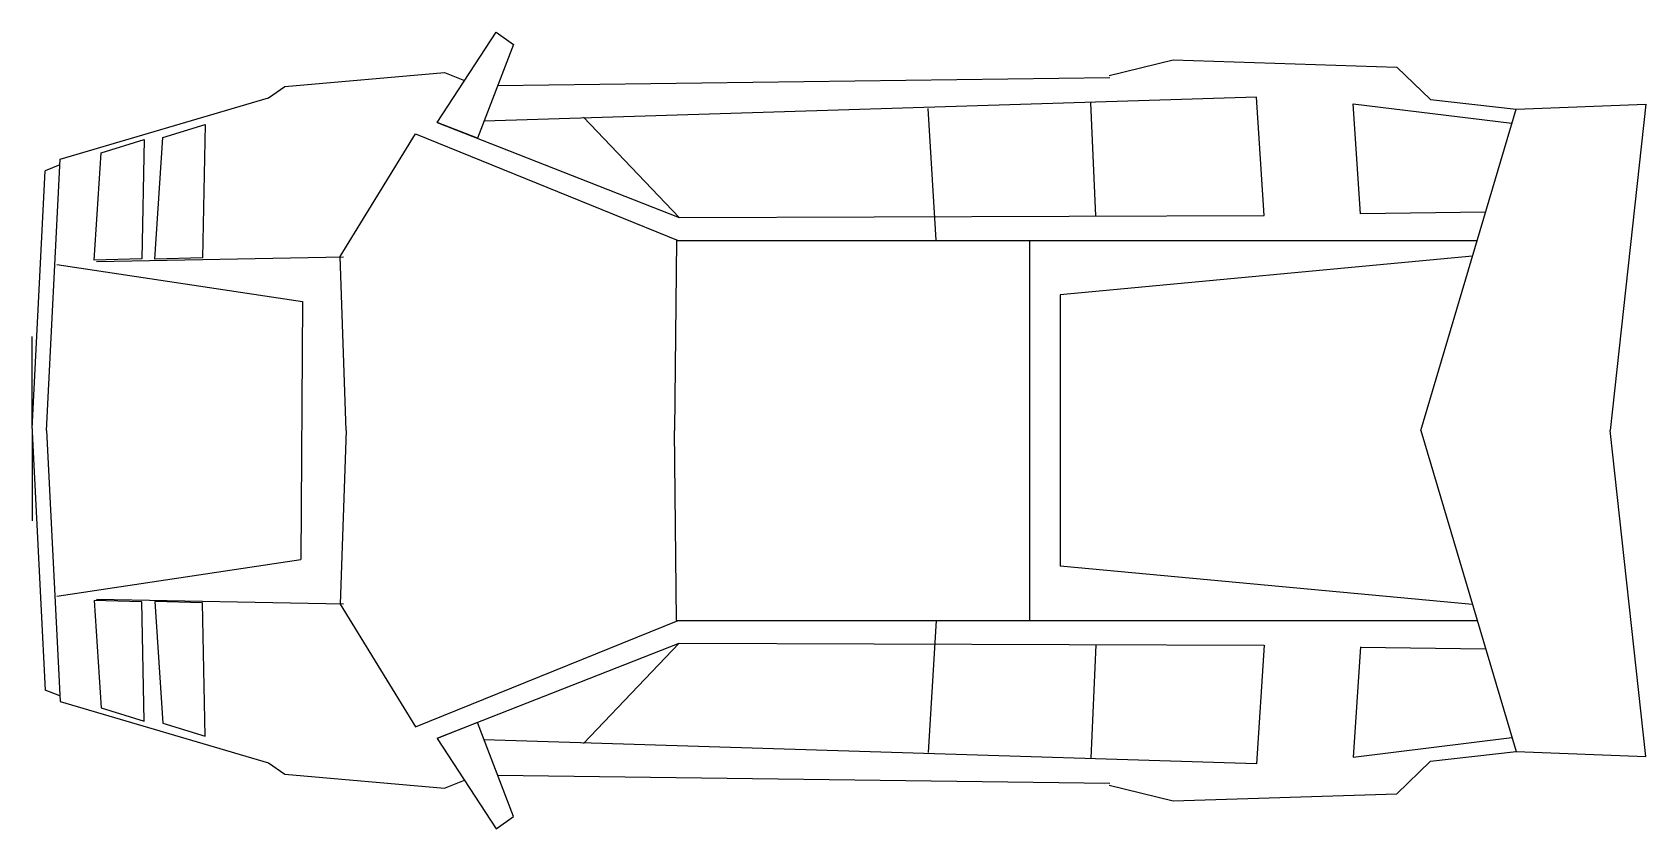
# Model space of a CAD drawing. Extents: x 1721 to 5515, y 16397 to 18270.
import ezdxf

# ---------------------------------------------------------------- set-up
doc = ezdxf.new("R2010")
doc.units = 0
doc.header["$LTSCALE"] = 100
doc.header["$MEASUREMENT"] = 0
doc.layers.add('LX-CAR', color=6, linetype='CONTINUOUS')

msp = doc.modelspace()

# ---------------------------------------------------------------- linework, layer by layer
at = {"layer": 'LX-CAR'}
for p, q in [((2673.1, 18058.3), (2811.3, 18270.4)), ((2811.3, 18270.4), (2852.6, 18242)), ((2852.6, 18242), (2767.6, 18021.1)), ((2314.7, 18142.9), (2690.5, 18175.4)), ((2690.5, 18175.4), (2737.3, 18156.9)), ((4253.3, 18168.7), (4403.3, 18205.3)), ((4403.3, 18205.3), (4929.2, 18188.5)), ((4929.2, 18188.5), (5008.4, 18112)), ((2276.2, 18116.3), (2314.7, 18142.9)), ((2815.3, 18144.9), (4254.7, 18163.8)), ((1786.3, 17971.6), (2276.2, 18116.3)), ((4599.5, 18117.9), (2783.2, 18061.7)), ((4221.5, 17838.7), (4210.3, 18104.6)), ((4617.3, 17839.1), (4599.5, 18117.9)), ((4844.4, 17843.1), (4826.9, 18102.4)), ((4826.9, 18102.4), (5200.2, 18056.6)), ((5008.4, 18112), (5210, 18089.6)), ((5210, 18089.6), (5514.8, 18101.4)), ((5514.8, 18101.4), (5430.9, 17334.2)), ((3241.6, 17834.6), (3016.8, 18070.8)), ((3846, 17781.5), (3827.7, 18091.4)), ((4985.9, 17334.2), (5210, 18089.6)), ((2009.2, 17736.6), (2027.7, 18022.7)), ((2027.7, 18022.7), (2127.4, 18053.4)), ((2127.4, 18053.4), (2121.4, 17740)), ((2445, 17742.8), (2621.6, 18031.4)), ((2621.6, 18031.4), (3239.9, 17781)), ((2673.1, 18058.3), (3241.6, 17834.6)), ((2767.6, 18021.1), (2673.1, 18058.3)), ((1866.5, 17734.1), (1882.8, 17986.9)), ((1882.8, 17986.9), (1984.1, 18018.1)), ((1984.1, 18018.1), (1978.7, 17737.5)), ((1785.6, 17958.4), (1751.3, 17944.8)), ((1754.2, 17334.2), (1786.3, 17971.6)), ((1720.8, 17338.3), (1751.3, 17944.8)), ((3241.6, 17834.6), (4617.3, 17839.1)), ((4844.1, 17844.3), (5138.4, 17848.2)), ((3236, 17781), (3230.7, 17334.2)), ((3236, 17781), (5118.8, 17781)), ((4066.6, 16886.6), (4066.6, 17781.7)), ((1778.6, 17723.9), (2356, 17637.4)), ((1978.7, 17737.5), (1866.5, 17734.1)), ((1871.9, 17731.2), (2453, 17742.1)), ((2121.4, 17740), (2009.2, 17736.6)), ((2458.7, 17334.2), (2445, 17742.8)), ((5107.3, 17743.5), (4137.5, 17653.1)), ((4137.5, 17653.1), (4137.5, 17015.2)), ((2356, 17637.4), (2352.5, 17030.4)), ((1720.8, 17338.3), (1720.8, 17554.9)), ((1720.8, 17338.3), (1720.8, 17121.8)), ((1720.8, 17330), (1751.3, 16723.5)), ((1754.2, 17334.2), (1786.3, 16696.7)), ((2458.7, 17334.2), (2445, 16925.5)), ((3236, 16887.3), (3230.7, 17334.2)), ((4985.9, 17334.2), (5210, 16578.7)), ((5514.8, 16566.9), (5430.9, 17334.2)), ((1778.6, 16944.4), (2352.5, 17030.4)), ((5107.3, 16924.8), (4137.5, 17015.2)), ((1978.7, 16930.8), (1866.5, 16934.2)), ((1866.5, 16934.2), (1882.8, 16681.4)), ((1871.9, 16937.1), (2453, 16926.2)), ((1984.1, 16650.2), (1978.7, 16930.8)), ((2009.2, 16931.7), (2027.7, 16645.6)), ((2121.4, 16928.3), (2009.2, 16931.7)), ((2127.4, 16615), (2121.4, 16928.3)), ((2445, 16925.5), (2621.6, 16636.9)), ((2621.6, 16636.9), (3239.9, 16887.3)), ((3236, 16887.3), (5118.8, 16887.3)), ((3846, 16886.8), (3827.7, 16576.9)), ((2673.1, 16610), (3241.6, 16833.7)), ((3241.6, 16833.7), (3016.8, 16597.5)), ((3241.6, 16833.7), (4617.3, 16829.2)), ((4221.5, 16829.6), (4210.3, 16563.7)), ((4617.3, 16829.2), (4599.5, 16550.4)), ((4844.4, 16825.2), (4826.9, 16565.9)), ((4844.1, 16824), (5138.4, 16820.1)), ((1785.6, 16709.9), (1751.3, 16723.5)), ((1786.3, 16696.7), (2276.2, 16552)), ((1882.8, 16681.4), (1984.1, 16650.2)), ((2027.7, 16645.6), (2127.4, 16615)), ((2767.4, 16647.1), (2673.1, 16609.5)), ((2852.6, 16425.8), (2767.4, 16647.1)), ((2673.1, 16609.5), (2811.3, 16397.4)), ((4599.5, 16550.4), (2783, 16606.6)), ((4826.9, 16565.9), (5200.2, 16611.7)), ((2276.2, 16552), (2314.7, 16525.4)), ((4929.2, 16479.8), (5008.4, 16556.3)), ((5008.4, 16556.3), (5210, 16578.7)), ((5210, 16578.7), (5514.8, 16566.9)), ((2314.7, 16525.4), (2690.5, 16492.9)), ((2690.5, 16492.9), (2737, 16511.3)), ((2815.1, 16523.4), (4254.7, 16504.5)), ((4253.3, 16499.6), (4403.3, 16463)), ((4403.3, 16463), (4929.2, 16479.8)), ((2811.3, 16397.4), (2852.6, 16425.8))]:
    msp.add_line(p, q, dxfattribs=at)

doc.saveas('drawing.dxf')
